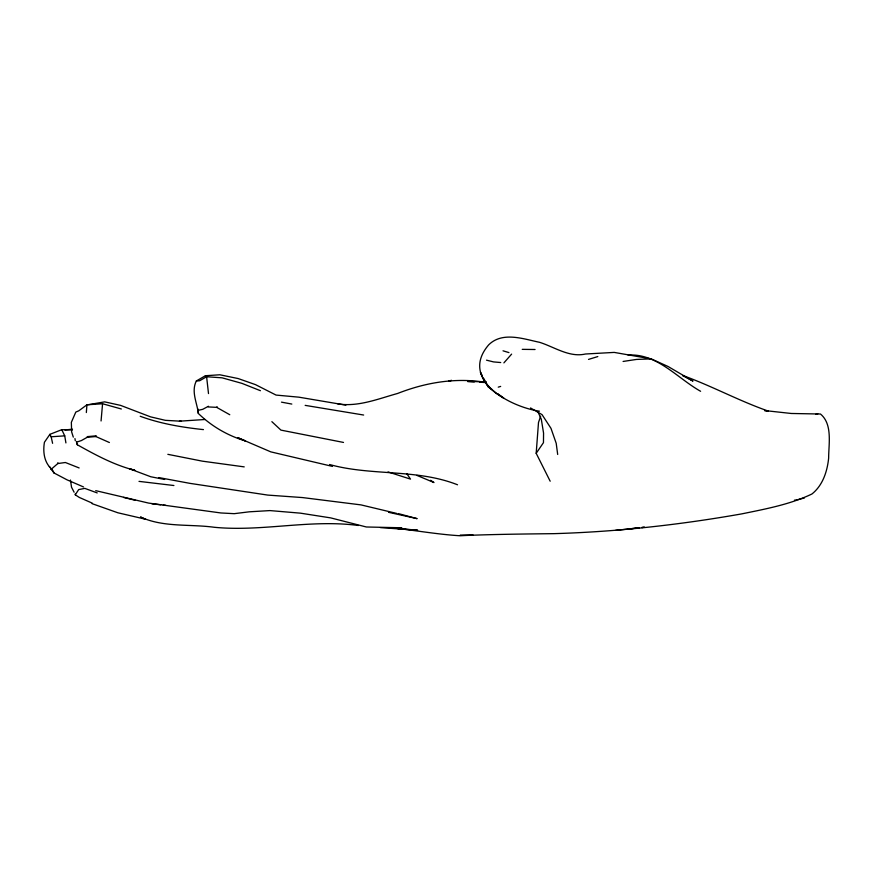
<?xml version="1.0" encoding="UTF-8"?>
<svg xmlns="http://www.w3.org/2000/svg" width="873" height="873" viewBox="0 0 873 873"><rect width="100%" height="100%" fill="white"/><g stroke="black" fill="none" stroke-linecap="round" stroke-linejoin="round"><path stroke-width="1.31" d="M83.513 486.948L67.101 479.866L53.82 472.882L50.994 468.714M92.276 503.154L79.279 497.424L75.253 494.795L75.274 493.856M50.983 469.456L57.814 463.541L57.858 462.734M101.061 420.972L102.567 403.752L121.347 408.99M550.176 481.219L536.186 453.305L538.499 422.499L540.638 416.214M86.34 412.536L86.94 404.799L102.567 403.752M87.213 437.297L87.344 436.62L96.292 435.823L95.888 436.544L87.213 437.297L81.418 440.559L76.562 442.153L77.348 444.783C95.615 454.986 114.396 465.2 134.846 470.285L129.455 468.757L150.811 476.767L164.659 479.463M53.82 472.882L53.94 472.304M332.471 466.4L270.805 451.865L237.543 437.58L245.455 440.93C227.777 435.725 211.593 426.275 198.335 413.453L197.964 410.375L202.732 409.328L208.451 406.251M197.964 410.375L197.996 409.088M345.915 405.127L298.872 397.171L276.054 395.076L255.516 384.644L238.154 378.555L219.821 374.779L205.417 375.728L196.349 380.966C190.936 391.65 197.189 402.944 198.335 413.453M75.253 494.795L78.679 489.6L84.801 488.378L97.219 492.929M208.309 406.938L216.668 407.353L217.082 406.665M536.186 453.305L543.464 442.655L543.563 433.106L541.304 419.226L537.975 411.936M72.437 429.942L61.776 429.68L49.903 434.339L44.436 442.251C42.908 451.057 43.901 461.282 50.492 467.906M503.896 362.884L511.622 354.111M86.94 404.799L78.788 410.823L75.809 412.078L71.346 422.336L71.63 431.884L73.299 437.133M380.453 527.619L417.654 530.217L396.844 528.394C417.774 530.817 438.573 534.429 459.613 535.727C491.019 534.341 522.458 534.014 553.897 533.654C616.949 531.821 679.838 524.826 741.941 513.848C765.599 508.981 790.152 504.452 812.01 493.954C822.803 485.279 827.244 471.518 828.641 458.194C828.641 443.997 832.766 424.169 820.478 414.02L791.276 413.475L764.541 410.55L768.131 411.03C738.984 400.871 711.801 385.942 682.719 375.477M588.522 359.403L597.809 356.566M498.243 387.154L500.676 386.412M798.064 499.596L804.448 497.948M815.993 414.217L817.783 413.813M88.326 404.679L104.673 401.864L120.594 405.388L150.571 416.858L165.379 420.339L181.268 421.223M623.093 361.455L636.439 359.436L651.225 358.89L668.041 366.474L692.966 381.086L682.61 375.576M57.814 463.541L65.377 462.504L79.137 467.95M628.822 528.962L639.254 527.794L615.552 530.391M641.862 527.51L644.47 527.216L641.841 527.51M64.929 429.974L72.503 429.167M794.495 500.131L796.787 499.923M179.434 421.19L204.948 419.498M49.903 434.339L51.147 436.773L64.733 435.856L65.912 442.917M196.349 380.966L199.644 380.759L206.606 376.743L222.113 377.834L241.876 383.345L260.427 390.7M396.462 527.729L401.798 527.772L366.344 526.986L330.671 517.885L300.443 513.16L269.964 510.585L249.242 511.818L234.226 513.673L220.913 512.964L148.661 503.099L95.724 490.648M522.24 349.353L535.062 349.506M628.047 355.115C656.78 353.008 677.415 378.271 700.604 391.29M467.71 381.359L486.294 381.948M358.366 525.491C310.188 519.075 262.227 531.93 214.289 527.281C189.867 523.909 163.393 527.598 140.498 517.002L145.638 519.38M467.677 381.577L474.301 381.938M479.604 382.221L486.217 382.581M486.13 382.439C455.968 377.376 425.86 382.385 397.586 393.472C378.184 398.83 358.301 407.091 337.775 403.915M500.709 362.535L493.572 361.913L486.512 360.167M151.967 503.83L160.708 504.78M163.207 505.063L165.706 505.336M173.902 485.519L139.014 481.372M363.648 415.035L305.168 405.367M244.222 466.88L202.372 461.162L167.845 454.331M203.442 429.614C181.977 427.323 160.545 423.732 140.215 416.268M651.225 358.89L614.232 352.408L585.521 354.001C569.338 357.734 554.464 346.996 539.612 342.325C523.473 338.953 502.455 331.271 488.716 344.813C458.903 379.548 510.039 406.949 539.481 411.183M343.504 442.436L280.931 430.116L271.874 421.67M281.477 402.147L291.822 404.068M388.529 512.298L417.13 518.649L398.295 513.586M158.81 477.575L189.921 483.358L267.771 495.089L302.495 497.566L360.986 504.889L396.68 513.422M329.558 464.512C371.429 476.167 416.563 468.605 457.528 484.777M123.497 497.414L135.239 500.294M145.038 519.097L117.811 512.767L92.134 503.677M503.023 350.815L508.937 352.594M388.038 471.922L410.506 479.113L406.796 473.646M416.879 475.381L433.979 482.551L430.618 480.292M95.888 436.544L109.398 442.524M216.668 407.353L229.774 414.73M530.533 407.942L542.046 414.642L550.983 428.337L556.199 443.288L557.683 454.462M492.317 389.762L488.16 386.728L484.046 380.519L480.423 372.367L482.365 375.957M497.512 393.548L503.743 398.088L496.071 393.276L488.16 386.728L483.653 378.347M205.417 375.728L206.606 376.743L208.505 393.581M74.107 492.219L71.531 487.221L70.462 480.052M49.357 466.575L53.024 470.874M61.776 429.68L64.733 435.856M76.846 443.44L77.348 444.783M51.147 436.773L52.598 443.32M76.442 441.454L76.562 442.153M74.947 438.562L75.285 440.712M451.352 380.41L448.82 381.141L451.352 380.41M470.198 535.324L459.951 535.378L473.341 535.324L470.198 535.324"/></g></svg>
